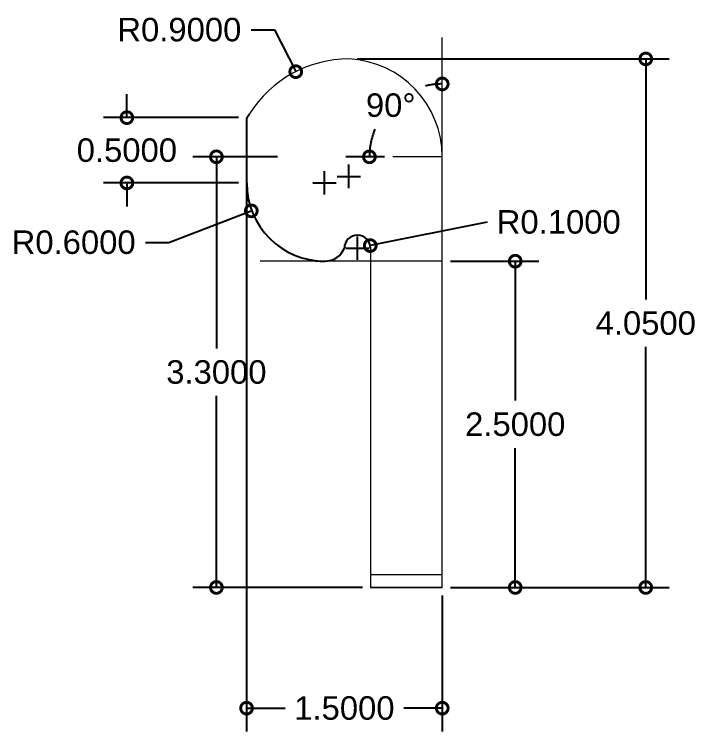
# Model space of a CAD drawing. Header units: centimetres. Extents: x -26 to 72, y -43 to 60.
# Drawn here: x -5.54 to -0.33, y -43.45 to -37.96 of the extents above; entities that cross this region are included whole.
import ezdxf

# ---------------------------------------------------------------- set-up
doc = ezdxf.new("R2010")
doc.units = ezdxf.units.CM
doc.header["$MEASUREMENT"] = 0
doc.linetypes.add('ACAD_ISO02W100', pattern=[15, 12, -3])
for name, color, linetype, lineweight in [('cuerpo', 7, 'Continuous', 15), ('lineas', 253, 'ACAD_ISO02W100', 15), ('medidas', 30, 'ACAD_ISO02W100', 18)]:
    doc.layers.add(name, color=color, linetype=linetype, lineweight=lineweight)
doc.styles.get("Standard").update_dxf_attribs({"font": 'arial.ttf'})
doc.dimstyles.get("Standard").update_dxf_attribs({"dimtxt": 0.18, "dimasz": 0.18, "dimexe": 0.18, "dimexo": 0.0625, "dimgap": 0.09, "dimtad": 0, "dimtih": 1, "dimtoh": 1, "dimdec": 4, "dimzin": 0, "dimdsep": 46, "dimtxsty": 'Standard', "dimblk": 'DOTSMALL', "dimcen": 0.09, "dimadec": 0, "dimazin": 0, "dimtfac": 1, "dimtdec": 4, "dimtofl": 0, "dimtmove": 0, "dimatfit": 3, "dimfxl": 1, "dimtolj": 1, "dimtzin": 0, "dimarcsym": 0})

# ---------------------------------------------------------------- blocks, each defined once
blk = doc.blocks.new('_DotSmall')
at = {"color": 0, "linetype": 'ByBlock', "const_width": 0.5}
blk.add_lwpolyline([(-0.0625, 0, 1), (0.0625, 0, 1)], format="xyb", close=True, dxfattribs=at)
blk = doc.blocks.new('*D165')
at = {"layer": 'Defpoints', "color": 0, "transparency": 16777216}
for p in [(-2.9767, -38.2993), (-2.2611, -42.3493), (-0.701, -42.3493)]:
    blk.add_point(p, dxfattribs=at)
at = {"layer": 'medidas', "color": 0, "lineweight": -2, "transparency": 16777216}
for p, q in [((-2.9142, -38.2993), (-0.521, -38.2993)), ((-0.701, -38.2993), (-0.701, -40.1424)), ((-0.701, -42.3493), (-0.701, -40.5062)), ((-2.1986, -42.3493), (-0.521, -42.3493))]:
    blk.add_line(p, q, dxfattribs=at)
at = {"layer": 'medidas', "color": 0, "lineweight": -2, "transparency": 16777216, "xscale": 0.18, "yscale": 0.18, "zscale": 0.18}
for p, rotation in [((-0.701, -38.2993), 90), ((-0.701, -42.3493), 270)]:
    blk.add_blockref('_DotSmall', p, dxfattribs=dict(at, rotation=rotation))
at = {"layer": 'medidas', "color": 0, "transparency": 16777216, "insert": (-0.701, -40.3243), "char_height": 0.18, "attachment_point": 5}
blk.add_mtext('\\A1;4.0500', dxfattribs=at)
blk = doc.blocks.new('*D166')
at = {"layer": 'Defpoints', "color": 0, "transparency": 16777216}
for p in [(-3.4611, -39.0493), (-3.9924, -42.3493), (-2.8111, -42.3493)]:
    blk.add_point(p, dxfattribs=at)
at = {"layer": 'medidas', "color": 0, "lineweight": -2, "transparency": 16777216}
for p, q in [((-3.5236, -39.0493), (-4.1724, -39.0493)), ((-3.9924, -39.0493), (-3.9924, -40.5174)), ((-3.9924, -42.3493), (-3.9924, -40.8813)), ((-2.8736, -42.3493), (-4.1724, -42.3493))]:
    blk.add_line(p, q, dxfattribs=at)
at = {"layer": 'medidas', "color": 0, "lineweight": -2, "transparency": 16777216, "xscale": 0.18, "yscale": 0.18, "zscale": 0.18}
for p, rotation in [((-3.9924, -39.0493), 90), ((-3.9924, -42.3493), 270)]:
    blk.add_blockref('_DotSmall', p, dxfattribs=dict(at, rotation=rotation))
at = {"layer": 'medidas', "color": 0, "transparency": 16777216, "insert": (-3.9924, -40.6993), "char_height": 0.18, "attachment_point": 5}
blk.add_mtext('\\A1;3.3000', dxfattribs=at)
blk = doc.blocks.new('*D167')
at = {"layer": 'Defpoints', "color": 0, "transparency": 16777216}
for p in [(-2.2611, -39.8493), (-2.2611, -42.3493), (-1.7016, -42.3493)]:
    blk.add_point(p, dxfattribs=at)
at = {"layer": 'medidas', "color": 0, "lineweight": -2, "transparency": 16777216}
for p, q in [((-2.1986, -39.8493), (-1.5216, -39.8493)), ((-1.7016, -39.8493), (-1.7016, -40.9174)), ((-1.7016, -42.3493), (-1.7016, -41.2812)), ((-2.1986, -42.3493), (-1.5216, -42.3493))]:
    blk.add_line(p, q, dxfattribs=at)
at = {"layer": 'medidas', "color": 0, "lineweight": -2, "transparency": 16777216, "xscale": 0.18, "yscale": 0.18, "zscale": 0.18}
for p, rotation in [((-1.7016, -39.8493), 90), ((-1.7016, -42.3493), 270)]:
    blk.add_blockref('_DotSmall', p, dxfattribs=dict(at, rotation=rotation))
at = {"layer": 'medidas', "color": 0, "transparency": 16777216, "insert": (-1.7016, -41.0993), "char_height": 0.18, "attachment_point": 5}
blk.add_mtext('\\A1;2.5000', dxfattribs=at)
blk = doc.blocks.new('*D168')
at = {"layer": 'Defpoints', "color": 0, "transparency": 16777216}
for p in [(-3.384, -38.3968), (-2.9767, -39.1993)]:
    blk.add_point(p, dxfattribs=at)
at = {"layer": 'medidas', "color": 0, "lineweight": -2, "transparency": 16777216}
for p, q in [((-3.7269, -38.0757), (-3.5469, -38.0757)), ((-3.5469, -38.0757), (-3.384, -38.3968)), ((-2.9767, -39.2893), (-2.9767, -39.1093)), ((-3.0667, -39.1993), (-2.8867, -39.1993))]:
    blk.add_line(p, q, dxfattribs=at)
at = {"layer": 'medidas', "color": 0, "lineweight": -2, "transparency": 16777216, "xscale": 0.18, "yscale": 0.18, "zscale": 0.18, "rotation": 296.9045879618641}
blk.add_blockref('_DotSmall', (-3.384, -38.3968), dxfattribs=at)
at = {"layer": 'medidas', "color": 0, "transparency": 16777216, "insert": (-4.2763, -38.0757), "char_height": 0.18, "attachment_point": 5}
blk.add_mtext('\\A1;R0.9000', dxfattribs=at)
blk = doc.blocks.new('*D169')
at = {"layer": 'Defpoints', "color": 0, "transparency": 16777216}
for p in [(-2.2611, -38.1353), (-2.5403, -38.5658), (-2.6406, -39.0493), (-2.2611, -39.0493), (-2.2611, -39.0493)]:
    blk.add_point(p, dxfattribs=at)
at = {"layer": 'medidas', "color": 0, "lineweight": -2, "transparency": 16777216}
blk.add_line((-2.7031, -39.0493), (-2.9995, -39.0493), dxfattribs=at)
for start, end in [(90, 103.278), (157.5854, 180)]:
    blk.add_arc((-2.2611, -39.0493), 0.5583, start, end, dxfattribs=at)
at = {"layer": 'medidas', "color": 0, "lineweight": -2, "transparency": 16777216, "xscale": 0.18, "yscale": 0.18, "zscale": 0.18}
for p, rotation in [((-2.2611, -38.491), 359.9999999999999), ((-2.8195, -39.0493), 269.9999999999999)]:
    blk.add_blockref('_DotSmall', p, dxfattribs=dict(at, rotation=rotation))
at = {"layer": 'medidas', "color": 0, "transparency": 16777216, "insert": (-2.6559, -38.6545), "char_height": 0.18, "attachment_point": 5}
blk.add_mtext('\\A1;90°', dxfattribs=at)
blk = doc.blocks.new('*D164')
at = {"layer": 'Defpoints', "color": 0, "transparency": 16777216}
for p in [(-3.1639, -39.2493), (-3.7245, -39.4633)]:
    blk.add_point(p, dxfattribs=at)
at = {"layer": 'medidas', "color": 0, "lineweight": -2, "transparency": 16777216}
for p, q in [((-3.1639, -39.3393), (-3.1639, -39.1593)), ((-3.2539, -39.2493), (-3.0739, -39.2493)), ((-4.357, -39.7047), (-3.7245, -39.4633)), ((-4.537, -39.7047), (-4.357, -39.7047))]:
    blk.add_line(p, q, dxfattribs=at)
at = {"layer": 'medidas', "color": 0, "lineweight": -2, "transparency": 16777216, "xscale": 0.18, "yscale": 0.18, "zscale": 0.18, "rotation": 20.88827241894676}
blk.add_blockref('_DotSmall', (-3.7245, -39.4633), dxfattribs=at)
at = {"layer": 'medidas', "color": 0, "transparency": 16777216, "insert": (-5.0865, -39.7047), "char_height": 0.18, "attachment_point": 5}
blk.add_mtext('\\A1;R0.6000', dxfattribs=at)
blk = doc.blocks.new('*D171')
at = {"layer": 'Defpoints', "color": 0, "transparency": 16777216}
for p in [(-3.7611, -39.0493), (-2.2611, -42.3493), (-3.7611, -43.2742)]:
    blk.add_point(p, dxfattribs=at)
at = {"layer": 'medidas', "color": 0, "lineweight": -2, "transparency": 16777216}
for p, q in [((-3.7611, -39.1118), (-3.7611, -43.4542)), ((-2.2611, -42.4118), (-2.2611, -43.4542)), ((-3.7611, -43.2742), (-3.466, -43.2742)), ((-2.2611, -43.2742), (-2.5563, -43.2742))]:
    blk.add_line(p, q, dxfattribs=at)
at = {"layer": 'medidas', "color": 0, "lineweight": -2, "transparency": 16777216, "xscale": 0.18, "yscale": 0.18, "zscale": 0.18, "rotation": 180}
blk.add_blockref('_DotSmall', (-3.7611, -43.2742), dxfattribs=at)
at = {"layer": 'medidas', "color": 0, "lineweight": -2, "transparency": 16777216, "xscale": 0.18, "yscale": 0.18, "zscale": 0.18}
blk.add_blockref('_DotSmall', (-2.2611, -43.2742), dxfattribs=at)
at = {"layer": 'medidas', "color": 0, "transparency": 16777216, "insert": (-3.0111, -43.2742), "char_height": 0.18, "attachment_point": 5}
blk.add_mtext('\\A1;1.5000', dxfattribs=at)
blk = doc.blocks.new('*D163')
at = {"layer": 'Defpoints', "color": 0, "transparency": 16777216}
for p in [(-3.7602, -38.7493), (-4.6786, -39.2493), (-3.7602, -39.2493)]:
    blk.add_point(p, dxfattribs=at)
at = {"layer": 'medidas', "color": 0, "lineweight": -2, "transparency": 16777216}
for p, q in [((-4.6786, -38.7493), (-4.6786, -38.5693)), ((-3.8227, -38.7493), (-4.8586, -38.7493)), ((-3.8227, -39.2493), (-4.8586, -39.2493)), ((-4.6786, -39.2493), (-4.6786, -39.4293))]:
    blk.add_line(p, q, dxfattribs=at)
at = {"layer": 'medidas', "color": 0, "lineweight": -2, "transparency": 16777216, "xscale": 0.18, "yscale": 0.18, "zscale": 0.18}
for p, rotation in [((-4.6786, -38.7493), 270), ((-4.6786, -39.2493), 90)]:
    blk.add_blockref('_DotSmall', p, dxfattribs=dict(at, rotation=rotation))
at = {"layer": 'medidas', "color": 0, "transparency": 16777216, "insert": (-4.6786, -38.9993), "char_height": 0.18, "attachment_point": 5}
blk.add_mtext('\\A1;0.5000', dxfattribs=at)
blk = doc.blocks.new('*D170')
at = {"layer": 'Defpoints', "color": 0, "transparency": 16777216}
for p in [(-2.8131, -39.7296), (-2.9111, -39.7493)]:
    blk.add_point(p, dxfattribs=at)
at = {"layer": 'medidas', "color": 0, "lineweight": -2, "transparency": 16777216}
for p, q in [((-1.9177, -39.5493), (-2.8131, -39.7296)), ((-2.9111, -39.8393), (-2.9111, -39.6593)), ((-3.0011, -39.7493), (-2.8211, -39.7493))]:
    blk.add_line(p, q, dxfattribs=at)
at = {"layer": 'medidas', "color": 0, "lineweight": -2, "transparency": 16777216, "xscale": 0.18, "yscale": 0.18, "zscale": 0.18, "rotation": 191.3852447709894}
blk.add_blockref('_DotSmall', (-2.8131, -39.7296), dxfattribs=at)
at = {"layer": 'medidas', "color": 0, "transparency": 16777216, "insert": (-1.3682, -39.5493), "char_height": 0.18, "attachment_point": 5}
blk.add_mtext('\\A1;R0.1000', dxfattribs=at)

msp = doc.modelspace()

# ---------------------------------------------------------------- linework, layer by layer
msp.add_arc((-3.19276, -39.65149), 0.19814, 257.78168, 257.80059)
at = {"layer": 'cuerpo'}
for p, q in [((-2.26113, -42.34934), (-2.26113, -39.04934)), ((-2.81113, -39.74934), (-2.81113, -42.34934)), ((-2.81113, -42.24934), (-2.26113, -42.24934)), ((-2.81113, -42.34934), (-2.26113, -42.34934)), ((-2.26113, -42.34934), (-2.81113, -42.34934))]:
    msp.add_line(p, q, dxfattribs=at)
for centre, radius, start, end in [((-2.9767, -39.19934), 0.9, 90, 147.76905), ((-3.01196, -39.04934), 0.75083, 0, 87.30854)]:
    msp.add_arc(centre, radius, start, end, dxfattribs=at)
at = {"layer": 'Defpoints'}
for p, q in [((-3.7602, -38.74934), (-3.73802, -38.71934)), ((-3.7602, -39.24934), (-3.7602, -38.74934))]:
    msp.add_line(p, q, dxfattribs=at)
for centre, radius, start, end in [((-3.1602, -39.24934), 0.6, 180, 270), ((-2.91113, -39.74934), 0.1, 0, 180), ((-3.15938, -39.68942), 0.1599, 270, 337.99458), ((-3.16392, -39.24934), 0.6, 263.23216, 270.43304)]:
    msp.add_arc(centre, radius, start, end, dxfattribs=at)
at = {"layer": 'lineas'}
for p, q in [((-2.26113, -39.04934), (-2.26113, -38.1353)), ((-2.26113, -39.04934), (-2.6406, -39.04934)), ((-2.81113, -39.84934), (-3.65796, -39.84934)), ((-2.26113, -39.84934), (-2.81113, -39.84934))]:
    msp.add_line(p, q, dxfattribs=at)

# ---------------------------------------------------------------- dimensions: what is measured, and where the dimension line sits
at = {"layer": 'medidas'}
dim = msp.add_radius_dim(center=(-2.9767, -39.19934), mpoint=(-3.38396, -38.39675), dimstyle='Standard', dxfattribs=at)
dim.commit()
dim.dimension.update_dxf_attribs({"geometry": '*D168', "text_midpoint": (-4.27631, -38.07572)})
dim = msp.add_angular_dim_2l(base=(-2.54029, -38.56581), line1=((-2.26113, -39.04934), (-2.6406, -39.04934)), line2=((-2.26113, -39.04934), (-2.26113, -38.1353)), dimstyle='Standard', dxfattribs=at)
dim.commit()
dim.dimension.update_dxf_attribs({"geometry": '*D169', "text_midpoint": (-2.65593, -38.65454)})
for base, p1, p2, picture, middle in [((-0.70102, -42.34934), (-2.9767, -38.29934), (-2.26113, -42.34934), '*D165', (-0.70102, -40.32434)), ((-4.67855, -39.24934), (-3.7602, -38.74934), (-3.7602, -39.24934), '*D163', (-4.67855, -38.99934)), ((-3.99241, -42.34934), (-3.46113, -39.04934), (-2.81113, -42.34934), '*D166', (-3.99241, -40.69934)), ((-1.70161, -42.34934), (-2.26113, -39.84934), (-2.26113, -42.34934), '*D167', (-1.70161, -41.09934))]:
    dim = msp.add_linear_dim(base=base, p1=p1, p2=p2, angle=90, dimstyle='Standard', dxfattribs=at)
    dim.commit()
    dim.dimension.update_dxf_attribs({"geometry": picture, "text_midpoint": middle})
dim = msp.add_linear_dim(base=(-3.76113, -43.27418), p1=(-2.26113, -42.34934), p2=(-3.76113, -39.04934), dimstyle='Standard', dxfattribs=at)
dim.commit()
dim.dimension.update_dxf_attribs({"geometry": '*D171', "text_midpoint": (-3.01113, -43.27418)})
for center, mpoint, picture, middle in [((-3.16392, -39.24934), (-3.72448, -39.46327), '*D164', (-5.08648, -39.70467)), ((-2.91113, -39.74934), (-2.8131, -39.7296), '*D170', (-1.91767, -39.54929))]:
    dim = msp.add_radius_dim(center=center, mpoint=mpoint, dimstyle='Standard', dxfattribs=at)
    dim.commit()
    dim.dimension.update_dxf_attribs({"geometry": picture, "text_midpoint": middle, "dimtype": 164})

doc.saveas('drawing.dxf')
